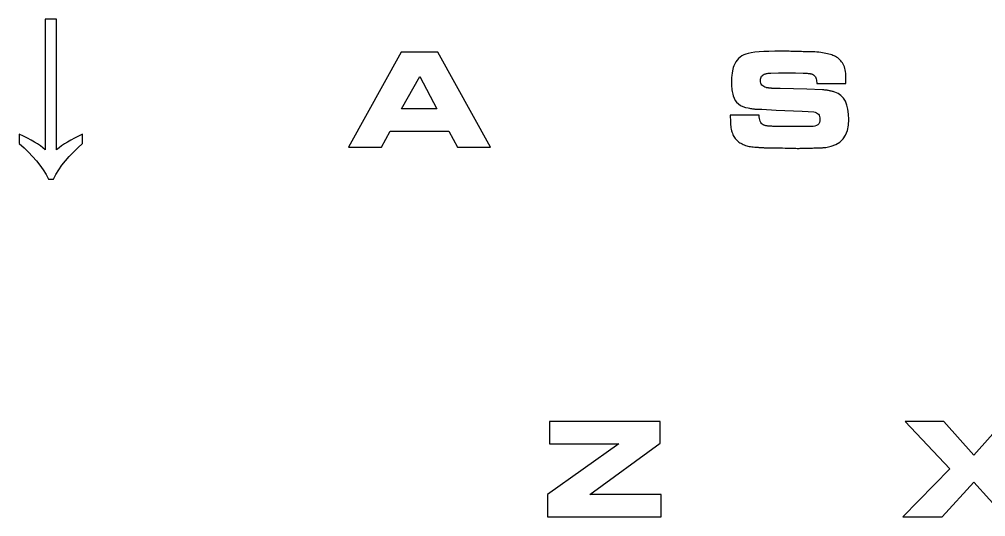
# Model space of a CAD drawing. Header units: metres. Extents: x -11 to 249, y -82 to 6.
# Drawn here: x -6.3 to 43.37, y -58.89 to -33.3 of the extents above; entities that cross this region are included whole.
import ezdxf

# ---------------------------------------------------------------- set-up
doc = ezdxf.new("R2010")
doc.units = ezdxf.units.M

msp = doc.modelspace()

# ---------------------------------------------------------------- linework, layer by layer
for p, q in [((-4.37727, -33.3042), (-4.96046, -33.3042)), ((-4.96046, -33.3042), (-4.96046, -40.0108)), ((-4.37727, -40.0108), (-4.37727, -33.3042)), ((13.3293, -34.9986), (10.6315, -39.8869)), ((15.2213, -34.9986), (13.3293, -34.9986)), ((17.9191, -39.8869), (15.2213, -34.9986)), ((30.7548, -35.2469), (30.6725, -35.3184)), ((30.8449, -35.1852), (30.7548, -35.2469)), ((30.9429, -35.1333), (30.8449, -35.1852)), ((31.0489, -35.0913), (30.9429, -35.1333)), ((31.1734, -35.0565), (31.0489, -35.0913)), ((31.3274, -35.0264), (31.1734, -35.0565)), ((31.5107, -35.0009), (31.3274, -35.0264)), ((31.7233, -34.98), (31.5107, -35.0009)), ((31.9654, -34.9638), (31.7233, -34.98)), ((32.2368, -34.9522), (31.9654, -34.9638)), ((32.5376, -34.9453), (32.2368, -34.9522)), ((32.8678, -34.9429), (32.5376, -34.9453)), ((32.9342, -34.9432), (32.8678, -34.9429)), ((33.0074, -34.9439), (32.9342, -34.9432)), ((33.0873, -34.9451), (33.0074, -34.9439)), ((33.1739, -34.9468), (33.0873, -34.9451)), ((33.2673, -34.9489), (33.1739, -34.9468)), ((33.3674, -34.9516), (33.2673, -34.9489)), ((33.4743, -34.9547), (33.3674, -34.9516)), ((33.701, -34.9619), (33.4743, -34.9547)), ((33.8061, -34.9651), (33.701, -34.9619)), ((33.9034, -34.9677), (33.8061, -34.9651)), ((33.9928, -34.9699), (33.9034, -34.9677)), ((34.0743, -34.9715), (33.9928, -34.9699)), ((34.148, -34.9727), (34.0743, -34.9715)), ((34.2137, -34.9735), (34.148, -34.9727)), ((34.2716, -34.9737), (34.2137, -34.9735)), ((34.3847, -34.9747), (34.2716, -34.9737)), ((34.4942, -34.9778), (34.3847, -34.9747)), ((34.6001, -34.9829), (34.4942, -34.9778)), ((34.7024, -34.99), (34.6001, -34.9829)), ((34.801, -34.9991), (34.7024, -34.99)), ((34.896, -35.0103), (34.801, -34.9991)), ((34.9874, -35.0235), (34.896, -35.0103)), ((35.0751, -35.0388), (34.9874, -35.0235)), ((35.1593, -35.0558), (35.0751, -35.0388)), ((35.2398, -35.0744), (35.1593, -35.0558)), ((35.3167, -35.0945), (35.2398, -35.0744)), ((35.39, -35.1161), (35.3167, -35.0945)), ((35.4597, -35.1393), (35.39, -35.1161)), ((35.5257, -35.1639), (35.4597, -35.1393)), ((35.5881, -35.1901), (35.5257, -35.1639)), ((35.6469, -35.2178), (35.5881, -35.1901)), ((35.7102, -35.2525), (35.6469, -35.2178)), ((35.7697, -35.2914), (35.7102, -35.2525)), ((30.4223, -35.7031), (30.3956, -35.7785)), ((30.473, -35.5921), (30.4223, -35.7031)), ((30.5316, -35.4911), (30.473, -35.5921)), ((30.5981, -35.3998), (30.5316, -35.4911)), ((30.6725, -35.3184), (30.5981, -35.3998)), ((35.8256, -35.3344), (35.7697, -35.2914)), ((35.8778, -35.3816), (35.8256, -35.3344)), ((35.9263, -35.4331), (35.8778, -35.3816)), ((35.9711, -35.4887), (35.9263, -35.4331)), ((36.0122, -35.5486), (35.9711, -35.4887)), ((36.0497, -35.6126), (36.0122, -35.5486)), ((36.0831, -35.6808), (36.0497, -35.6126)), ((36.112, -35.7532), (36.0831, -35.6808)), ((36.1365, -35.8298), (36.112, -35.7532)), ((13.3537, -37.9093), (14.2814, -36.2389)), ((14.2814, -36.2389), (15.1685, -37.9093)), ((30.3244, -36.1855), (30.3155, -36.3136)), ((30.3368, -36.0679), (30.3244, -36.1855)), ((30.3529, -35.9609), (30.3368, -36.0679)), ((30.3724, -35.8644), (30.3529, -35.9609)), ((30.3956, -35.7785), (30.3724, -35.8644)), ((31.8325, -36.2731), (31.8597, -36.2271)), ((31.8597, -36.2271), (31.8946, -36.1881)), ((31.8946, -36.1881), (31.9372, -36.1561)), ((31.9372, -36.1561), (31.9877, -36.1312)), ((31.9877, -36.1312), (32.0458, -36.1133)), ((32.0458, -36.1133), (32.0798, -36.1028)), ((32.0798, -36.1028), (32.1145, -36.0936)), ((32.1145, -36.0936), (32.15, -36.0859)), ((32.15, -36.0859), (32.1862, -36.0796)), ((32.1862, -36.0796), (32.2232, -36.0746)), ((32.2232, -36.0746), (32.261, -36.0711)), ((32.261, -36.0711), (32.2995, -36.069)), ((32.2995, -36.069), (32.3388, -36.0683)), ((32.3388, -36.0683), (32.7253, -36.056)), ((32.7253, -36.056), (33.5961, -36.056)), ((33.5961, -36.056), (33.9989, -36.0724)), ((33.9989, -36.0724), (34.0396, -36.0728)), ((34.0396, -36.0728), (34.0803, -36.0739)), ((34.0803, -36.0739), (34.121, -36.0758)), ((34.121, -36.0758), (34.1617, -36.0785)), ((34.1617, -36.0785), (34.2024, -36.0819)), ((34.2024, -36.0819), (34.2431, -36.0861)), ((34.2431, -36.0861), (34.2837, -36.0911)), ((34.2837, -36.0911), (34.3244, -36.0968)), ((34.3244, -36.0968), (34.3447, -36.0997)), ((34.3447, -36.0997), (34.3626, -36.1024)), ((34.3626, -36.1024), (34.3782, -36.1048)), ((34.3782, -36.1048), (34.3916, -36.1069)), ((34.3916, -36.1069), (34.4026, -36.1088)), ((34.4026, -36.1088), (34.4114, -36.1105)), ((34.4114, -36.1105), (34.4179, -36.1119)), ((34.4179, -36.1119), (34.4221, -36.1131)), ((34.4221, -36.1131), (34.4715, -36.134)), ((34.4715, -36.134), (34.5159, -36.1601)), ((34.5159, -36.1601), (34.5554, -36.1915)), ((34.5554, -36.1915), (34.5899, -36.228)), ((34.5899, -36.228), (34.6195, -36.2698)), ((36.1565, -35.9106), (36.1365, -35.8298)), ((36.1721, -35.9956), (36.1565, -35.9106)), ((36.1832, -36.0848), (36.1721, -35.9956)), ((36.1899, -36.1782), (36.1832, -36.0848)), ((36.1921, -36.2758), (36.1899, -36.1782)), ((30.3101, -36.4523), (30.3083, -36.6014)), ((30.3083, -36.6014), (30.3097, -36.6861)), ((30.3097, -36.6861), (30.3137, -36.7691)), ((30.3155, -36.3136), (30.3101, -36.4523)), ((31.7976, -36.4536), (31.8015, -36.3864)), ((31.8023, -36.522), (31.7976, -36.4536)), ((31.8015, -36.3864), (31.8131, -36.3262)), ((31.8164, -36.5839), (31.8023, -36.522)), ((31.8131, -36.3262), (31.8325, -36.2731)), ((31.84, -36.6393), (31.8164, -36.5839)), ((31.8729, -36.6882), (31.84, -36.6393)), ((31.9152, -36.7305), (31.8729, -36.6882)), ((31.967, -36.7663), (31.9152, -36.7305)), ((34.6195, -36.2698), (34.6441, -36.3168)), ((34.6441, -36.3168), (34.6637, -36.369)), ((34.6637, -36.369), (34.6784, -36.4264)), ((34.6784, -36.4264), (34.7029, -36.6054)), ((34.7029, -36.6054), (36.1921, -36.6054)), ((36.1921, -36.6054), (36.1921, -36.2758)), ((30.3137, -36.7691), (30.3204, -36.8507)), ((30.3204, -36.8507), (30.3297, -36.9307)), ((30.3297, -36.9307), (30.3417, -37.0092)), ((30.3417, -37.0092), (30.3564, -37.0862)), ((30.3564, -37.0862), (30.3738, -37.1617)), ((30.3738, -37.1617), (30.3938, -37.2356)), ((30.3938, -37.2356), (30.438, -37.361)), ((32.0281, -36.7956), (31.967, -36.7663)), ((32.0987, -36.8183), (32.0281, -36.7956)), ((32.1145, -36.8214), (32.0987, -36.8183)), ((32.1315, -36.8245), (32.1145, -36.8214)), ((32.1496, -36.8276), (32.1315, -36.8245)), ((32.1689, -36.8306), (32.1496, -36.8276)), ((32.1893, -36.8337), (32.1689, -36.8306)), ((32.2109, -36.8368), (32.1893, -36.8337)), ((32.2336, -36.8399), (32.2109, -36.8368)), ((32.2574, -36.8429), (32.2336, -36.8399)), ((32.2814, -36.8458), (32.2574, -36.8429)), ((32.3047, -36.8483), (32.2814, -36.8458)), ((32.3272, -36.8504), (32.3047, -36.8483)), ((32.349, -36.8522), (32.3272, -36.8504)), ((32.3699, -36.8535), (32.349, -36.8522)), ((32.3902, -36.8545), (32.3699, -36.8535)), ((32.4096, -36.8551), (32.3902, -36.8545)), ((32.4283, -36.8553), (32.4096, -36.8551)), ((32.8148, -36.8553), (32.4283, -36.8553)), ((34.1861, -36.9013), (32.8148, -36.8553)), ((34.9837, -36.9359), (34.1861, -36.9013)), ((35.0233, -36.9364), (34.9837, -36.9359)), ((35.0629, -36.9378), (35.0233, -36.9364)), ((35.1024, -36.9402), (35.0629, -36.9378)), ((35.1418, -36.9435), (35.1024, -36.9402)), ((35.1812, -36.9478), (35.1418, -36.9435)), ((35.2206, -36.9531), (35.1812, -36.9478)), ((35.2598, -36.9593), (35.2206, -36.9531)), ((35.299, -36.9664), (35.2598, -36.9593)), ((35.3382, -36.9744), (35.299, -36.9664)), ((35.3775, -36.9831), (35.3382, -36.9744)), ((35.4168, -36.9924), (35.3775, -36.9831)), ((35.4562, -37.0025), (35.4168, -36.9924)), ((35.4956, -37.0133), (35.4562, -37.0025)), ((35.5352, -37.0247), (35.4956, -37.0133)), ((35.5747, -37.0369), (35.5352, -37.0247)), ((35.6144, -37.0498), (35.5747, -37.0369)), ((35.7851, -37.1251), (35.6144, -37.0498)), ((35.933, -37.229), (35.7851, -37.1251)), ((36.0582, -37.3615), (35.933, -37.229)), ((30.438, -37.361), (30.4973, -37.4731)), ((30.4973, -37.4731), (30.5718, -37.5719)), ((30.5718, -37.5719), (30.6613, -37.6573)), ((30.6613, -37.6573), (30.7661, -37.7294)), ((30.7661, -37.7294), (30.8859, -37.7881)), ((36.1606, -37.5226), (36.0582, -37.3615)), ((36.2403, -37.7124), (36.1606, -37.5226)), ((36.2972, -37.9307), (36.2403, -37.7124)), ((15.1685, -37.9093), (13.3537, -37.9093)), ((30.2433, -38.2289), (30.2595, -38.5707)), ((31.7325, -38.2299), (30.2433, -38.2289)), ((30.8859, -37.7881), (31.0209, -37.8336)), ((31.0209, -37.8336), (31.171, -37.8656)), ((31.171, -37.8656), (31.2285, -37.8763)), ((31.2285, -37.8763), (31.283, -37.8858)), ((31.283, -37.8858), (31.3345, -37.8943)), ((31.3345, -37.8943), (31.3831, -37.9017)), ((31.3831, -37.9017), (31.4286, -37.908)), ((31.4286, -37.908), (31.4712, -37.9133)), ((31.4712, -37.9133), (31.5108, -37.9174)), ((31.5108, -37.9174), (31.5473, -37.9205)), ((31.5473, -37.9205), (31.583, -37.9229)), ((31.583, -37.9229), (31.6197, -37.925)), ((31.6197, -37.925), (31.6575, -37.9267)), ((31.6575, -37.9267), (31.6964, -37.9281)), ((31.6964, -37.9281), (31.7364, -37.9292)), ((31.7356, -38.3226), (31.7325, -38.2299)), ((31.7364, -37.9292), (31.7774, -37.93)), ((31.7774, -37.93), (31.8195, -37.9305)), ((31.8195, -37.9305), (31.8627, -37.9307)), ((31.8627, -37.9307), (32.6115, -37.9714)), ((32.6115, -37.9714), (33.0468, -37.9957)), ((33.0468, -37.9957), (33.942, -38.0341)), ((33.942, -38.0341), (34.2431, -38.0495)), ((34.2431, -38.0495), (34.5442, -38.0698)), ((34.5442, -38.0698), (34.6167, -38.0862)), ((34.6167, -38.0862), (34.6795, -38.1112)), ((34.6795, -38.1112), (34.7327, -38.1446)), ((34.7327, -38.1446), (34.7762, -38.1866)), ((34.7762, -38.1866), (34.81, -38.237)), ((34.81, -38.237), (34.8341, -38.296)), ((36.3313, -38.1776), (36.2972, -37.9307)), ((36.3427, -38.4532), (36.3313, -38.1776)), ((30.2595, -38.5707), (30.261, -38.6547)), ((30.261, -38.6547), (30.2654, -38.7359)), ((30.2654, -38.7359), (30.2727, -38.8142)), ((31.745, -38.4066), (31.7356, -38.3226)), ((31.7605, -38.4818), (31.745, -38.4066)), ((31.7824, -38.5484), (31.7605, -38.4818)), ((31.8104, -38.6064), (31.7824, -38.5484)), ((31.8447, -38.6556), (31.8104, -38.6064)), ((31.8852, -38.6962), (31.8447, -38.6556)), ((31.9319, -38.7281), (31.8852, -38.6962)), ((31.9512, -38.7371), (31.9319, -38.7281)), ((31.9725, -38.7456), (31.9512, -38.7371)), ((34.7405, -38.7258), (34.677, -38.7676)), ((34.7899, -38.6721), (34.7405, -38.7258)), ((34.8252, -38.6065), (34.7899, -38.6721)), ((34.8464, -38.529), (34.8252, -38.6065)), ((34.8341, -38.296), (34.8486, -38.3635)), ((34.8535, -38.4395), (34.8464, -38.529)), ((34.8486, -38.3635), (34.8535, -38.4395)), ((36.3243, -38.7559), (36.3427, -38.4532)), ((-6.08264, -39.3084), (-6.29636, -39.2039)), ((-6.29636, -39.2039), (-6.29636, -39.6921)), ((-3.04138, -39.2039), (-3.2551, -39.3084)), ((-3.04138, -39.6921), (-3.04138, -39.2039)), ((12.3202, -39.8869), (12.7596, -39.0497)), ((12.7596, -39.0497), (15.7748, -39.0497)), ((15.7748, -39.0497), (16.2305, -39.8869)), ((30.2727, -38.8142), (30.2829, -38.8896)), ((30.2829, -38.8896), (30.2961, -38.9622)), ((30.2961, -38.9622), (30.3122, -39.0319)), ((30.3122, -39.0319), (30.3312, -39.0988)), ((30.3312, -39.0988), (30.3531, -39.1628)), ((30.3531, -39.1628), (30.3774, -39.2234)), ((30.3774, -39.2234), (30.4035, -39.2804)), ((31.9957, -38.7537), (31.9725, -38.7456)), ((32.0209, -38.7613), (31.9957, -38.7537)), ((32.0481, -38.7685), (32.0209, -38.7613)), ((32.0773, -38.7752), (32.0481, -38.7685)), ((32.1084, -38.7815), (32.0773, -38.7752)), ((32.1415, -38.7874), (32.1084, -38.7815)), ((32.1768, -38.7926), (32.1415, -38.7874)), ((32.2146, -38.7972), (32.1768, -38.7926)), ((32.2549, -38.801), (32.2146, -38.7972)), ((32.2976, -38.8042), (32.2549, -38.801)), ((32.3428, -38.8066), (32.2976, -38.8042)), ((32.3906, -38.8084), (32.3428, -38.8066)), ((32.4408, -38.8094), (32.3906, -38.8084)), ((32.4934, -38.8098), (32.4408, -38.8094)), ((32.9166, -38.8213), (32.4934, -38.8098)), ((34.4018, -38.8213), (32.9166, -38.8213)), ((34.5076, -38.8154), (34.4018, -38.8213)), ((34.5994, -38.7975), (34.5076, -38.8154)), ((34.677, -38.7676), (34.5994, -38.7975)), ((36.1768, -39.2557), (36.269, -39.0234)), ((36.269, -39.0234), (36.3243, -38.7559)), ((-6.29636, -39.6921), (-6.05182, -39.9091)), ((-5.88226, -39.4119), (-6.08264, -39.3084)), ((-5.69525, -39.5144), (-5.88226, -39.4119)), ((-5.52159, -39.6158), (-5.69525, -39.5144)), ((-5.36128, -39.7161), (-5.52159, -39.6158)), ((-5.21432, -39.8154), (-5.36128, -39.7161)), ((-3.97646, -39.7161), (-4.12341, -39.8154)), ((-3.81615, -39.6158), (-3.97646, -39.7161)), ((-3.64249, -39.5144), (-3.81615, -39.6158)), ((-3.45547, -39.4119), (-3.64249, -39.5144)), ((-3.2551, -39.3084), (-3.45547, -39.4119)), ((-3.28592, -39.9091), (-3.04138, -39.6921)), ((30.4035, -39.2804), (30.4313, -39.3335)), ((30.4313, -39.3335), (30.461, -39.383)), ((30.461, -39.383), (30.4924, -39.4286)), ((30.4924, -39.4286), (30.5255, -39.4706)), ((30.5255, -39.4706), (30.5605, -39.5087)), ((30.5605, -39.5087), (30.5972, -39.5432)), ((30.5972, -39.5432), (30.644, -39.5808)), ((30.644, -39.5808), (30.6927, -39.6164)), ((30.6927, -39.6164), (30.7435, -39.65)), ((30.7435, -39.65), (30.7961, -39.6815)), ((30.7961, -39.6815), (30.8508, -39.711)), ((30.8508, -39.711), (30.9074, -39.7385)), ((35.679, -39.7413), (35.8818, -39.6147)), ((35.8818, -39.6147), (36.0477, -39.4528)), ((36.0477, -39.4528), (36.1768, -39.2557)), ((-6.05182, -39.9091), (-5.82338, -40.1295)), ((-5.82338, -40.1295), (-5.61104, -40.3532)), ((-5.08072, -39.9136), (-5.21432, -39.8154)), ((-4.96046, -40.0108), (-5.08072, -39.9136)), ((-4.25702, -39.9136), (-4.37727, -40.0108)), ((-4.12341, -39.8154), (-4.25702, -39.9136)), ((-3.7267, -40.3532), (-3.51436, -40.1295)), ((-3.51436, -40.1295), (-3.28592, -39.9091)), ((10.6315, -39.8869), (12.3202, -39.8869)), ((16.2305, -39.8869), (17.9191, -39.8869)), ((30.9074, -39.7385), (30.966, -39.7639)), ((30.966, -39.7639), (31.0266, -39.7873)), ((31.0266, -39.7873), (31.0891, -39.8083)), ((31.0891, -39.8083), (31.1536, -39.8265)), ((31.1536, -39.8265), (31.22, -39.8419)), ((31.22, -39.8419), (31.2885, -39.8544)), ((31.2885, -39.8544), (31.3589, -39.8642)), ((31.3589, -39.8642), (31.4313, -39.8712)), ((31.4313, -39.8712), (31.5056, -39.8754)), ((31.5056, -39.8754), (31.582, -39.8768)), ((31.582, -39.8768), (31.6165, -39.8811)), ((31.6165, -39.8811), (31.6511, -39.885)), ((31.6511, -39.885), (31.6857, -39.8886)), ((31.6857, -39.8886), (31.7203, -39.8919)), ((31.7203, -39.8919), (31.7549, -39.8947)), ((31.7549, -39.8947), (31.7895, -39.8973)), ((31.7895, -39.8973), (31.824, -39.8995)), ((31.824, -39.8995), (31.8586, -39.9013)), ((31.8586, -39.9013), (31.8932, -39.9029)), ((31.8932, -39.9029), (31.9278, -39.9043)), ((31.9278, -39.9043), (31.9624, -39.9054)), ((31.9624, -39.9054), (31.997, -39.9064)), ((31.997, -39.9064), (32.0316, -39.9071)), ((32.0316, -39.9071), (32.0662, -39.9076)), ((32.0662, -39.9076), (32.1008, -39.9079)), ((32.1008, -39.9079), (32.222, -39.9083)), ((32.222, -39.9083), (32.3173, -39.9091)), ((32.3173, -39.9091), (32.4212, -39.9104)), ((32.4212, -39.9104), (32.5336, -39.9122)), ((32.5336, -39.9122), (32.6546, -39.9146)), ((32.6546, -39.9146), (32.7842, -39.9175)), ((32.7842, -39.9175), (32.9224, -39.9209)), ((32.9224, -39.9209), (33.0692, -39.9248)), ((33.0692, -39.9248), (33.212, -39.9288)), ((33.212, -39.9288), (33.3381, -39.9322)), ((33.3381, -39.9322), (33.4477, -39.9351)), ((33.4477, -39.9351), (33.5407, -39.9374)), ((33.5407, -39.9374), (33.6171, -39.9393)), ((33.6171, -39.9393), (33.6769, -39.9406)), ((33.6769, -39.9406), (33.7201, -39.9414)), ((33.7201, -39.9414), (33.7467, -39.9416)), ((33.7467, -39.9416), (33.7665, -39.9415)), ((33.7665, -39.9415), (33.7954, -39.941)), ((33.7954, -39.941), (33.8334, -39.9402)), ((33.8334, -39.9402), (33.8804, -39.9391)), ((33.8804, -39.9391), (33.9366, -39.9377)), ((33.9366, -39.9377), (34.0019, -39.936)), ((34.0019, -39.936), (34.0762, -39.934)), ((34.0762, -39.934), (34.1597, -39.9316)), ((34.1597, -39.9316), (34.2457, -39.9293)), ((34.2457, -39.9293), (34.3277, -39.9272)), ((34.3277, -39.9272), (34.4056, -39.9255)), ((34.4056, -39.9255), (34.4796, -39.9241)), ((34.4796, -39.9241), (34.5496, -39.923)), ((34.5496, -39.923), (34.6155, -39.9222)), ((34.6155, -39.9222), (34.6775, -39.9218)), ((34.6775, -39.9218), (34.7354, -39.9216)), ((34.7354, -39.9216), (34.7576, -39.9214)), ((34.7576, -39.9214), (34.7812, -39.9208)), ((34.7812, -39.9208), (34.8064, -39.9199)), ((34.8064, -39.9199), (34.8331, -39.9185)), ((34.8331, -39.9185), (34.8613, -39.9168)), ((34.8613, -39.9168), (34.8911, -39.9147)), ((34.8911, -39.9147), (34.9223, -39.9122)), ((34.9223, -39.9122), (34.9552, -39.9093)), ((34.9552, -39.9093), (34.9878, -39.9064)), ((34.9878, -39.9064), (35.0185, -39.9035)), ((35.0185, -39.9035), (35.0473, -39.9008)), ((35.0473, -39.9008), (35.0742, -39.8982)), ((35.0742, -39.8982), (35.0992, -39.8957)), ((35.0992, -39.8957), (35.1223, -39.8934)), ((35.1223, -39.8934), (35.1434, -39.8912)), ((35.1434, -39.8912), (35.1627, -39.8891)), ((35.1627, -39.8891), (35.4393, -39.8328)), ((35.4393, -39.8328), (35.679, -39.7413)), ((-5.61104, -40.3532), (-5.41481, -40.5804)), ((-5.41481, -40.5804), (-5.2347, -40.811)), ((-4.10304, -40.811), (-3.92293, -40.5804)), ((-3.92293, -40.5804), (-3.7267, -40.3532)), ((-5.2347, -40.811), (-5.07068, -41.045)), ((-5.07068, -41.045), (-4.92276, -41.2823)), ((-4.41498, -41.2823), (-4.26706, -41.045)), ((-4.26706, -41.045), (-4.10304, -40.811)), ((-4.92276, -41.2823), (-4.79095, -41.5231)), ((-4.79095, -41.5231), (-4.54678, -41.5231)), ((-4.54678, -41.5231), (-4.41498, -41.2823)), ((26.6356, -53.9986), (20.9512, -53.9986)), ((20.9512, -53.9986), (20.9512, -55.139)), ((26.6356, -55.1095), (26.6356, -53.9986)), ((41.2153, -53.9986), (39.2419, -53.9986)), ((39.2419, -53.9986), (41.5368, -56.426)), ((42.7616, -55.7266), (41.2153, -53.9986)), ((44.3159, -53.9986), (42.7616, -55.7266)), ((23.0264, -57.7464), (26.6356, -55.1095)), ((24.5197, -55.139), (20.8454, -57.7475)), ((20.9512, -55.139), (24.5197, -55.139)), ((41.5368, -56.426), (39.1157, -58.8869)), ((41.1299, -58.8869), (42.7616, -57.1051)), ((42.7616, -57.1051), (44.3769, -58.8869)), ((20.8454, -57.7475), (20.8454, -58.8869)), ((26.7007, -57.7464), (23.0264, -57.7464)), ((26.7007, -58.8869), (26.7007, -57.7464)), ((20.8454, -58.8869), (26.7007, -58.8869)), ((39.1157, -58.8869), (41.1299, -58.8869))]:
    msp.add_line(p, q)

doc.saveas('drawing.dxf')
